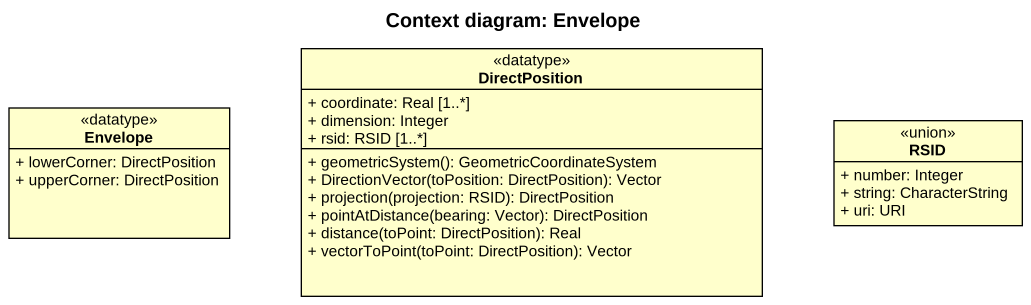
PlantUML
@startuml
title Context diagram: Envelope
hide circle
hide empty members
skinparam classAttributeIconSize 0
class DirectPosition <<datatype>> {
  + coordinate: Real [1..*]
  + dimension: Integer
  + rsid: RSID [1..*]
  + geometricSystem(): GeometricCoordinateSystem
  + DirectionVector(toPosition: DirectPosition): Vector
  + projection(projection: RSID): DirectPosition
  + pointAtDistance(bearing: Vector): DirectPosition
  + distance(toPoint: DirectPosition): Real
  + vectorToPoint(toPoint: DirectPosition): Vector
}
class Envelope <<datatype>> {
  + lowerCorner: DirectPosition
  + upperCorner: DirectPosition
}
class RSID <<union>> {
  + number: Integer
  + string: CharacterString
  + uri: URI
}
@enduml
